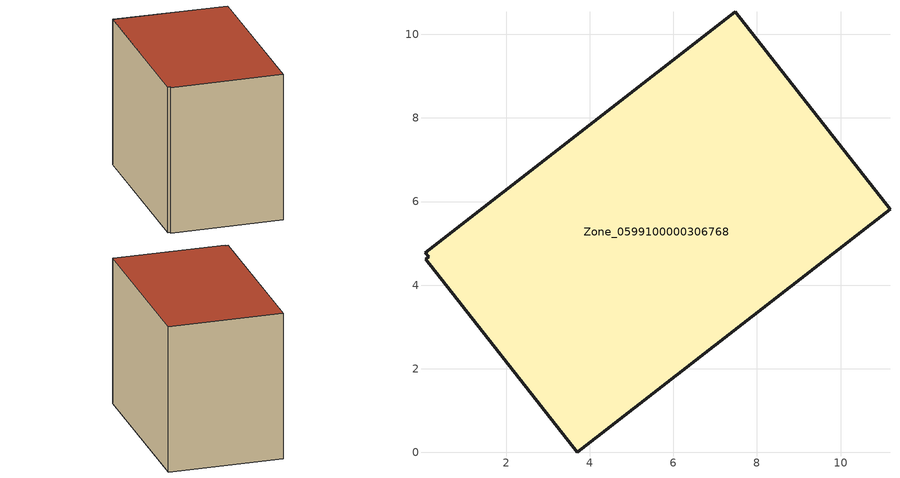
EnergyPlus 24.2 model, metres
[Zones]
Zone_0599100000306768
 floor ground (C_G): 0.08,4.62 0.15,4.68 0.07,4.78 7.48,10.55 11.18,5.82 3.7,0 z0
 wall outside (C_F): 11.18,5.82 7.48,10.55 0.07,4.78 0.15,4.68 0.08,4.62 3.7,0 11.18,5.82 z0:7.86
 roof outside (C_R): 0.15,4.68 0.08,4.62 3.7,0 11.18,5.82 7.48,10.55 0.07,4.78 z7.86
[BUILDING]
Pand.0599100000306768: North Axis=0; Terrain=City; Loads Convergence Tolerance Value=0.04; Temperature Convergence Tolerance Value=0.4; Solar Distribution=FullExterior; Maximum Number of Warmup Days=25; Minimum Number of Warmup Days=1
[Site:Location]
Rotterdam.The.Hague.AP_ZH_NLD Design_Conditions: Latitude=51.96; Longitude=4.45; Time Zone=1; Elevation=-4.5
[SITE:GROUNDTEMPERATURE:BUILDINGSURFACE]
18, 18, 18, 18, 18, 18, 18, 18, 18, 18, 18, 18
[MATERIAL] Thermal Absorptance=0.9; Solar Absorptance=0.7; Visible Absorptance=0.7
Name | Roughness | Thickness | Conductivity | Density | Specific Heat
G.TI.1975-1991 | MediumSmooth | 0.15 | 0.288461 | 540 | 1210
F.TI.1975-1991 | Rough | 0.3 | 0.230769 | 1920 | 840
R.TI.1975-1991 | MediumRough | 0.2 | 0.153846 | 1500 | 1000
[CONSTRUCTION]
C_G: G.TI.1975-1991
C_F: F.TI.1975-1991
C_R: R.TI.1975-1991
[ZONE]
Zone_0599100000306768: Type=1; Multiplier=1; Ceiling Height=Autocalculate; Volume=Autocalculate; Floor Area=autocalculate; Part of Total Floor Area=Yes
[ZONEINFILTRATION:DESIGNFLOWRATE]
Infil_Zone_0599100000306768: Zone or ZoneList or Space or SpaceList=Zone_0599100000306768; Schedule=AlwaysOn; Design Flow Rate Calculation Method=Flow/Area; Flow Rate per Floor Area=0.003; Constant Term Coefficient=1; Temperature Term Coefficient=0; Velocity Term Coefficient=0; Velocity Squared Term Coefficient=0
[HVACTEMPLATE:ZONE:IDEALLOADSAIRSYSTEM]
Zone_0599100000306768: Maximum Heating Supply Air Temperature=50; Minimum Cooling Supply Air Temperature=13; Maximum Heating Supply Air Humidity Ratio=0.0156; Minimum Cooling Supply Air Humidity Ratio=0.0077; Heating Limit=NoLimit; Cooling Limit=NoLimit; Dehumidification Control Type=ConstantSensibleHeatRatio; Cooling Sensible Heat Ratio=0.7; Dehumidification Setpoint=60; Humidification Control Type=None; Humidification Setpoint=30; Outdoor Air Method=None; Outdoor Air Flow Rate per Person=0.00944; Outdoor Air Flow Rate per Zone Floor Area=0; Outdoor Air Flow Rate per Zone=0; Demand Controlled Ventilation Type=None; Outdoor Air Economizer Type=NoEconomizer; Heat Recovery Type=None; Sensible Heat Recovery Effectiveness=0.7; Latent Heat Recovery Effectiveness=0.65
[ZONECONTROL:THERMOSTAT]
ThermostatControl_Zone_0599100000306768: Zone or ZoneList=Zone_0599100000306768; Control Type Schedule=DualSetpointControlType; Control 1=Thermostat_Zone_0599100000306768; Temperature Difference Between Cutout And Setpoint=0
[THERMOSTATSETPOINT:DUALSETPOINT]
Thermostat_Zone_0599100000306768: Heating Setpoint Temperature Schedule=HeatingSetpoint_Zone_0599100000306768; Cooling Setpoint Temperature Schedule=CoolingSetpoint_Zone_0599100000306768
[SCHEDULE:COMPACT]
HeatingSetpoint_Zone_0599100000306768: Through: 12/31, For: AllDays, Until: 24:00, 21
CoolingSetpoint_Zone_0599100000306768: Through: 12/31, For: AllDays, Until: 24:00, 24
DualSetpointControlType: Through: 12/31, For: AllDays, Until: 24:00, 4
AlwaysOn: Through: 12/31, For: AllDays, Until: 24:00, 1
